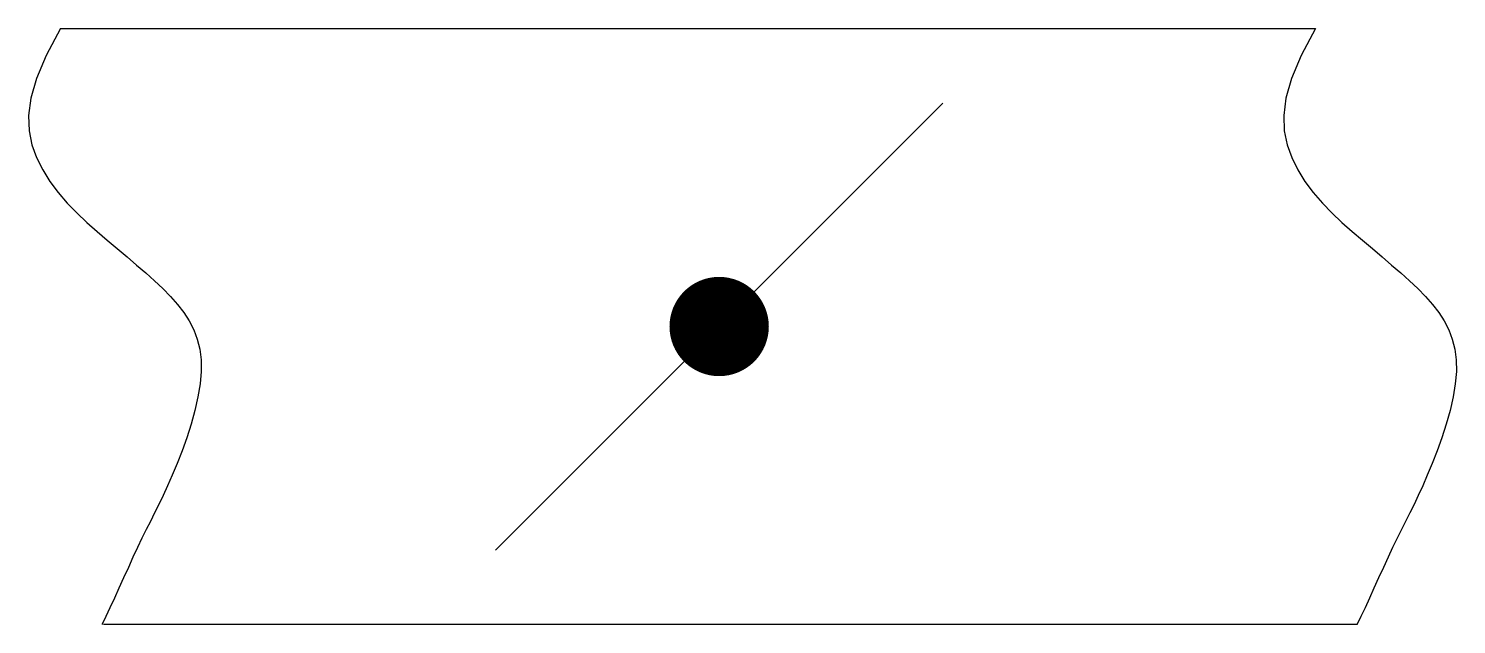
# Model space of a CAD drawing. Header units: millimetres. Extents: x 0 to 1, y 0 to 0.42.
import ezdxf

# ---------------------------------------------------------------- set-up
doc = ezdxf.new("R2010")
doc.units = ezdxf.units.MM

msp = doc.modelspace()

# ---------------------------------------------------------------- linework, layer by layer
for p, q in [((0.0223, 0.4178), (0.9016, 0.4178)), ((0.3271, 0.0522), (0.6405, 0.3656)), ((0.9307, 0), (0.0525, 0))]:
    msp.add_line(p, q)
for points in [[(0.0223, 0.4178), (0.0123, 0.399), (0.0055, 0.3828), (0.0016, 0.3689), (0, 0.3568), (0.0004, 0.3461), (0.0024, 0.3364), (0.0056, 0.3273), (0.0099, 0.3187), (0.015, 0.3106), (0.0207, 0.3028), (0.0271, 0.2955), (0.0339, 0.2886), (0.0409, 0.2819), (0.048, 0.2755), (0.0551, 0.2694), (0.0621, 0.2635), (0.069, 0.2577), (0.0757, 0.252), (0.0821, 0.2465), (0.0882, 0.241), (0.094, 0.2355), (0.0994, 0.23), (0.1043, 0.2244), (0.1087, 0.2187), (0.1125, 0.2128), (0.1157, 0.2066), (0.1182, 0.2), (0.12, 0.1931), (0.1209, 0.1855), (0.121, 0.1774), (0.1203, 0.1687), (0.1187, 0.1595), (0.1165, 0.1501), (0.1138, 0.1405), (0.1108, 0.1309), (0.1075, 0.1217), (0.1041, 0.1129), (0.1007, 0.1047), (0.0974, 0.0973), (0.0943, 0.0905), (0.0913, 0.0842), (0.0883, 0.0782), (0.0854, 0.0723), (0.0824, 0.0665), (0.0794, 0.0604), (0.0763, 0.054), (0.0731, 0.0472), (0.0699, 0.04), (0.0666, 0.0327), (0.0633, 0.0254), (0.0601, 0.0184), (0.057, 0.0117), (0.0542, 0.0056), (0.0516, 0.0002), (0.0515, 0)], [(0.9016, 0.4178), (0.8916, 0.399), (0.8848, 0.3828), (0.8808, 0.3689), (0.8793, 0.3568), (0.8797, 0.3461), (0.8817, 0.3364), (0.8849, 0.3273), (0.8891, 0.3187), (0.8942, 0.3106), (0.9, 0.3028), (0.9064, 0.2955), (0.9131, 0.2886), (0.9201, 0.2819), (0.9273, 0.2755), (0.9344, 0.2694), (0.9414, 0.2635), (0.9483, 0.2577), (0.9549, 0.252), (0.9614, 0.2465), (0.9675, 0.241), (0.9732, 0.2355), (0.9786, 0.23), (0.9835, 0.2244), (0.9879, 0.2187), (0.9917, 0.2128), (0.9949, 0.2066), (0.9974, 0.2), (0.9992, 0.1931), (1.0002, 0.1855), (1.0003, 0.1774), (0.9995, 0.1687), (0.998, 0.1595), (0.9958, 0.1501), (0.9931, 0.1405), (0.99, 0.1309), (0.9867, 0.1217), (0.9833, 0.1129), (0.9799, 0.1047), (0.9767, 0.0973), (0.9736, 0.0905), (0.9706, 0.0842), (0.9676, 0.0782), (0.9647, 0.0723), (0.9617, 0.0665), (0.9587, 0.0604), (0.9556, 0.054), (0.9524, 0.0472), (0.9491, 0.04), (0.9458, 0.0327), (0.9425, 0.0254), (0.9394, 0.0184), (0.9363, 0.0117), (0.9334, 0.0056), (0.9308, 0.0002), (0.9307, 0)]]:
    msp.add_lwpolyline(points)
at = {"const_width": 0.0348}
msp.add_lwpolyline([(0.4664, 0.2089, 1), (0.5012, 0.2089, 1)], format="xyb", close=True, dxfattribs=at)

doc.saveas('drawing.dxf')
